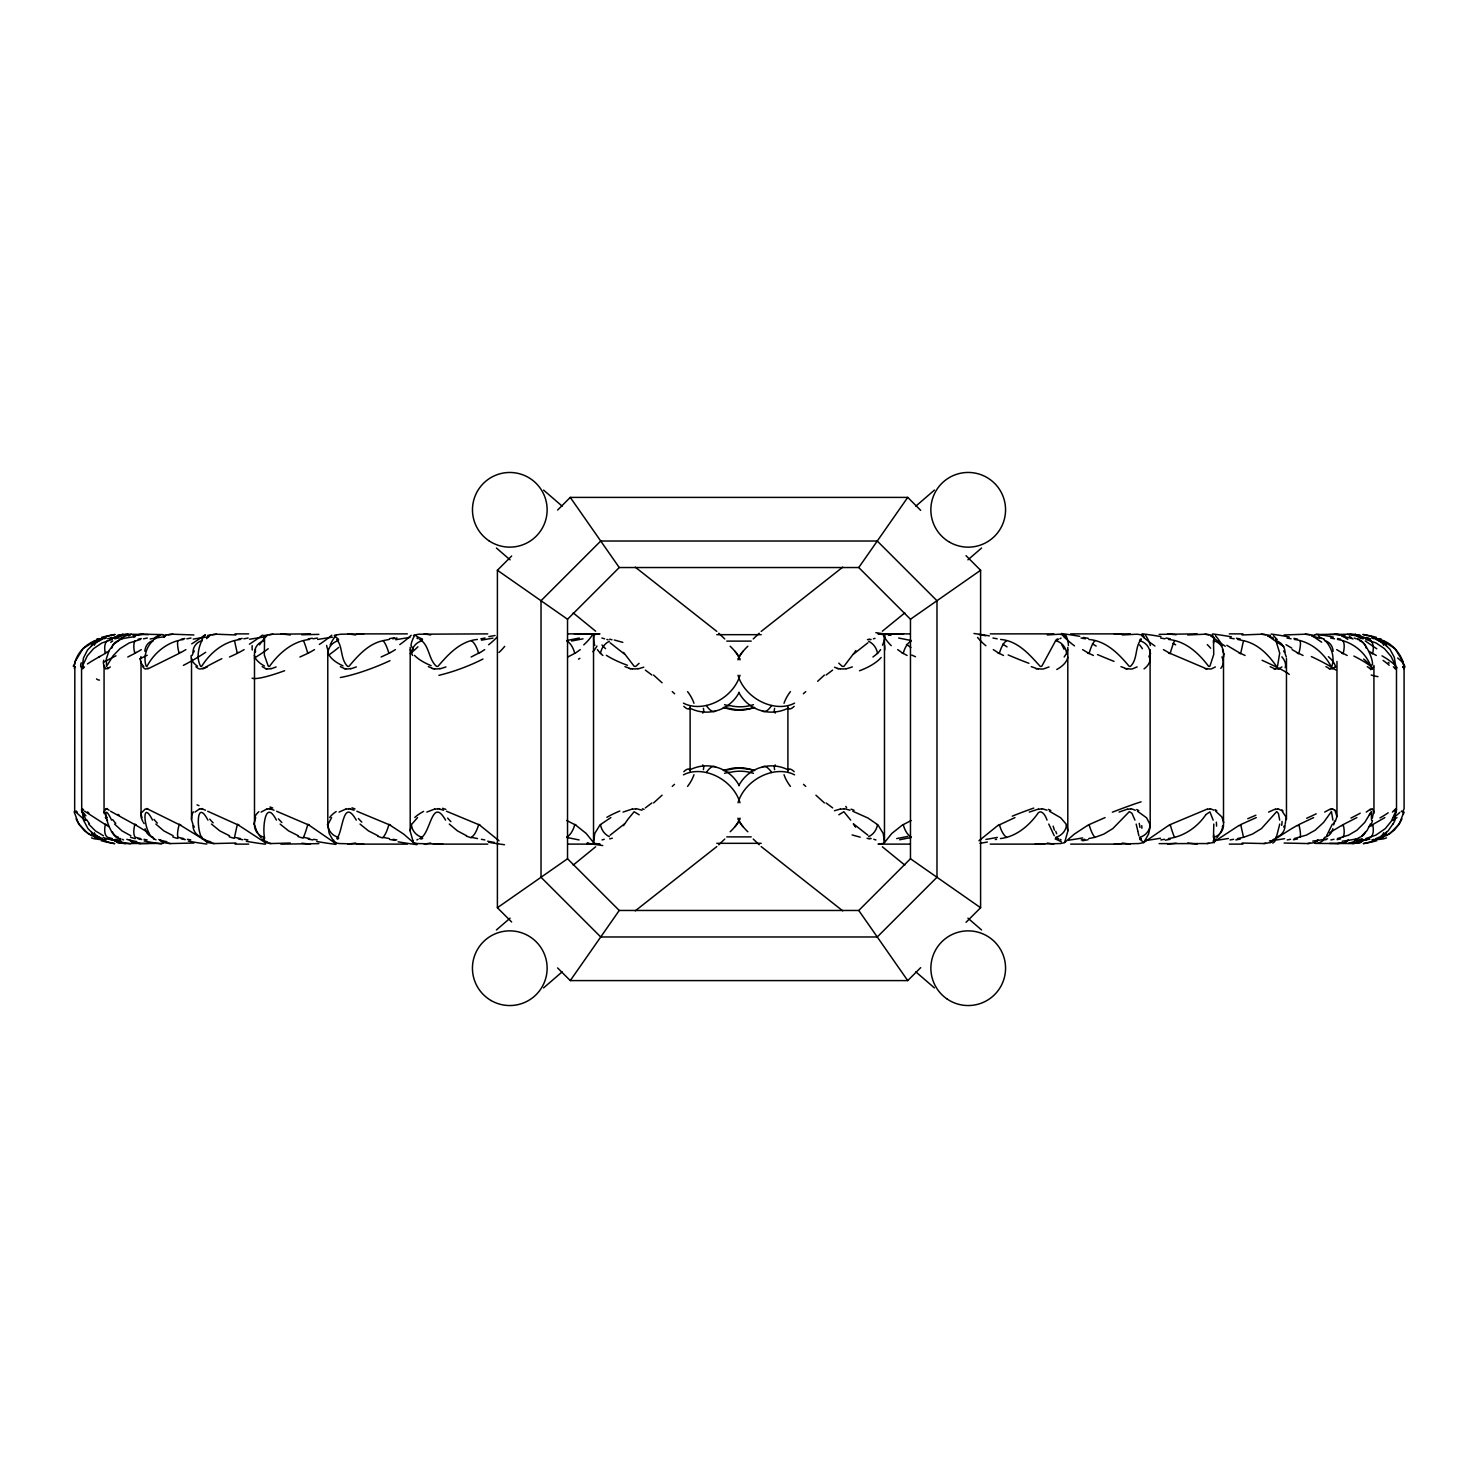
<?xml version="1.0" encoding="UTF-8"?>
<svg xmlns="http://www.w3.org/2000/svg" width="1478" height="1478" viewBox="0 0 1478 1478"><rect width="100%" height="100%" fill="white"/><g stroke="black" fill="none" stroke-linecap="round" stroke-linejoin="round"><path stroke-width="1.5" d="M104.051 813.399L104.07 665.359M141.038 816.595L141.038 661.368M192.99 824.595L191.53 819.588L191.53 658.486M327.913 649.618L327.839 652.685M442.864 844.123L417.424 843.55A136.05 71.092 90 0 1 413.397 842.552L410.2 831.283L410.2 647.327M1114.227 844.123L1138.707 843.55A136.05 88.366 90 0 0 1143.713 842.552L1148.572 834.072L1150.198 826.867L1150.087 649.618M1214.325 838.58L1213.475 837.324A13.616 13.062 17.5 0 0 1223.507 824.595L1223.507 653.405A13.598 13.062 -17.5 0 0 1213.475 640.676L1214.325 639.438M1335.391 821.251L1336.962 816.577L1336.962 661.387M1396.488 666.929L1396.507 810.221L1396.267 809.057M1150.217 826.608L1150.161 825.334M1372.36 818.055L1373.672 811.256M191.53 819.588L191.678 817.593A56.367 21.172 3.8 0 1 193.415 811.828M81.549 666.652L81.715 812.087M410.2 830.784L411.143 825.334M1285.139 824.336L1286.248 817.316L1282.165 811.256M263.731 838.488L264.47 837.435A13.616 13.062 -17.5 0 1 254.493 824.595L254.493 653.405A13.598 13.062 17.5 0 1 264.525 640.676L263.731 639.531M1237.548 639.438L1243.497 640.676L1240.707 653.405L1245.067 655.475M1223.71 655.475L1223.562 657.008M1336.962 816.577L1335.262 811.256M254.308 822.581L255.694 817.593M1279.745 824.077L1276.752 835.735M1332.897 820.124L1331.438 811.533L1323.623 822.415L1315.198 830.193L1306.349 835.125L1294.248 838.562M81.493 810.221L81.733 809.057A13.394 2.125 70.6 0 1 82.528 809.833M1396.507 667.723L1396.359 668.74A13.912 2.254 69.3 0 1 1394.918 667.151M327.839 825.334L329.188 833.444L334.287 842.552A136.05 88.366 90 0 0 339.293 843.55L363.773 844.123M1150.161 652.685L1150.217 651.428M264.525 640.676L264.34 655.087L268.312 666.301A2.254 1.57 -77 0 0 269.661 666.153C279.213 652.888 292.644 641.249 309.512 639.438M1213.475 837.324L1213.807 824.077M1213.586 836.345L1213.771 834.811M1285.029 825.611A13.616 12.729 41.2 0 1 1275.791 837.324L1275.662 838.488A59.711 10.882 3.2 0 1 1275.625 839.319M240.452 639.438C224.009 641.434 210.356 652.445 201.784 666.153A2.254 1.312 -78.6 0 1 200.638 666.338C196.057 658.006 198.422 647.456 202.357 639.438M1067.615 649.618L1066.857 652.685M74.399 664.786L74.14 666.153M1403.841 811.865L1399.555 823.542L1390.133 833.463M202.209 640.676L202.227 640.565A13.598 12.729 41.2 0 0 192.971 652.389M1396.451 811.256L1394.585 815.523M74.196 665.894L74.491 664.269M1403.749 812.494L1403.324 814.489M104.144 812.087L105.677 809.057M1371.492 820.124L1371.362 811.533L1364.767 822.415L1356.952 830.193L1348.62 835.125L1337.387 838.562M1332.38 824.077L1326.616 835.735M74.454 664.49C76.874 652.168 87.147 642.357 99.211 639.438M254.641 652.685L255.546 649.618M1223.359 825.334L1221.512 830.525M74.584 663.918L75.267 661.387M74.842 666.929L74.657 810.738M1394.493 820.124L1395.749 811.551L1391.241 821.288L1385.348 828.567L1375.87 835.125L1365.764 838.562M75.378 661.091L83.027 648.602L95.442 640.676A13.598 8.425 70.2 0 0 91.377 646.237M1373.616 666.929L1372.563 668.74M192.122 655.475L192.99 653.405M1370.383 824.077L1367.058 830.525L1362.014 835.735M1402.53 812.087L1404.1 808.799L1404.082 669.183M74.214 668.241L74.694 667.188M1401.901 818.867L1401.366 820.124A46.779 38.465 16.3 0 1 1398.853 823.874M336.818 838.488C343.044 832.52 342.656 796.365 356.29 820.124M1141.275 639.438C1134.771 646.219 1137.912 659.096 1130.688 666.153A2.254 1.811 74.4 0 1 1129.174 666.319C1118.717 653.775 1106.209 640.935 1088.843 639.438M1370.198 813.269L1369.459 814.803M738.298 658.708L739 657.341A37.098 37.079 -58.6 0 1 743.286 651.077A53.116 53.042 -54.7 0 1 747.85 646.237M739.702 819.292L739 820.659A37.098 37.079 -58.6 0 1 734.714 826.923A53.116 53.042 -54.7 0 1 730.15 831.763M1148.905 657.008L1150.087 653.405A13.598 13.08 14.1 0 0 1139.483 640.676M1035.136 844.123L1060.576 843.55A136.05 71.092 90 0 0 1064.603 842.552L1067.8 831.301L1067.8 647.327M1392.849 824.077L1388.101 830.876L1382.059 835.735M739.203 692.388L739 692.757A37.079 37.079 0 0 1 733.31 700.609L732.848 701.089A36.932 36.895 -55.3 0 1 719.065 709.957L715.666 710.992A36.784 36.691 -43 0 1 690.115 708.258A22.041 5.469 62.5 0 1 689.376 708.221M738.797 785.612L739 785.243A37.079 37.079 0 0 1 744.69 777.391L745.263 776.8A36.932 36.895 -55.3 0 1 758.935 768.043L762.334 767.008A36.784 36.691 -43 0 1 787.885 769.742A22.041 5.469 62.5 0 1 788.624 769.779M1221.124 831.301L1220.274 832.835M193.507 652.426L194.339 650.911M1284.493 825.574L1283.643 827.126M264.47 837.435C262.604 828.53 264.987 798.028 276.423 820.124M142.202 812.087L145.213 809.057A13.394 5.875 68.7 0 1 146.895 809.131M1219.498 834.072L1218.685 835.292M1399.223 824.077L1394.197 830.193L1386.272 835.735M880.629 649.618L878.246 652.685A41.181 25.902 48.8 0 1 877.526 653.424L872.925 657.008M627.3 820.124L623.476 825.666M627.725 819.496L634.136 811.736L639.18 814.803M1334.579 822.525L1333.858 823.56M557.594 967.924L570.268 980.598L619.245 910.466L858.755 910.466L910.466 858.755L910.466 619.245L858.755 567.534L619.245 567.534L567.534 619.245L567.534 858.755L619.245 910.466M858.755 567.534L907.751 497.365L920.683 510.353M854.007 653.073L844.104 666.153A2.254 2.199 43.2 0 1 842.22 666.319L838.783 663.16M1218.26 835.901L1216.911 837.749M854.931 651.78L855.836 650.56M1205.771 814.803C1197.18 827.384 1183.638 836.622 1168.377 838.562M1206.011 814.489L1209.928 811.884L1213.161 820.124M1335.114 666.929L1333.064 668.813A13.912 6.115 67.2 0 1 1330.126 668.296M1215.951 838.968L1212.865 842.552A136.05 103.46 90 0 1 1207.009 843.55L1159.121 843.624M838.82 814.803L843.864 811.736L850.7 820.124M1064.16 657.008L1066.543 653.405A13.598 12.785 39.1 0 0 1055.643 640.676L1041.842 666.153A2.254 1.995 70 0 1 1040.142 666.319C1029.427 654.458 1017.843 640.861 1000.588 639.438M153.453 640.288L153.213 640.565A13.598 12.064 54.7 0 0 144.881 651.336M639.069 663.326L636.094 666.153A2.254 2.199 -44.1 0 1 634.21 666.319L623.531 652.389M153.121 640.676C146.377 646.292 142.978 657.636 146.23 666.301A2.254 0.998 -79.6 0 0 147.116 666.135C154.451 652.241 167.882 641.618 183.66 639.438M978.972 840.76L998.038 825.334M331.608 817.593L327.913 824.595A13.616 13.08 14.1 0 0 338.517 837.324M82.75 668.813L84.505 666.929M1323.845 838.488L1324.879 837.324A13.616 12.064 54.7 0 0 1332.86 828.752M511.647 921.995L497.402 907.732L497.402 570.268L511.647 556.005M557.594 510.076L570.268 497.402L907.732 497.402M570.268 980.598L907.732 980.598L920.683 967.647M966.039 922.309L980.598 907.732L980.598 570.268L966.039 555.691M1064.603 842.552L1074.358 834.072L1087.679 825.334M1274.073 838.968L1270.341 842.552A136.05 116.005 90 0 1 1263.764 843.55L1242.093 843.033M194.967 812.087L199.364 809.057M419.623 838.562C430.948 835.088 431.41 795.515 445.58 820.124M653.59 802.942L662.07 795.201M824.41 675.058L817.648 681.303M753.244 638.939L759.249 633.231M718.751 844.769L724.756 839.061M1395.398 809.057L1392.442 812.087M674.485 784.356L672.25 786.388M803.367 693.773L805.75 691.612M599.551 843.92L595.32 843.55A136.05 31.759 90 0 1 593.528 842.552L594.784 833.444L599.735 825.334A41.717 26.271 48.1 0 1 600.474 824.576L610.857 817.593M934.429 490.086L915.843 506.141M496.423 929.976L510.076 918.152M981.577 548.024L967.924 559.848M543.571 987.914L562.157 971.859M1143.713 842.552L1168.747 825.334M761.207 631.402L842.737 567.146M716.793 846.598L635.263 910.854M1317.6 840.169L1314.736 842.552A136.05 125.704 90 0 1 1307.605 843.55L1284.123 843.033M1281.943 666.929L1279.006 668.813M573.187 865.11L595.634 846.802M904.813 612.89L882.366 631.198M417.535 817.593L411.457 824.595A13.616 12.785 39.1 0 0 422.375 837.324M610.118 835.199L624.492 823.874M853.508 654.126L867.882 642.801M580.281 649.618L575.977 652.685A41.181 34.031 24.7 0 1 574.628 653.258M1212.865 842.552L1239.211 825.334M1348.102 840.169L1344.943 842.552A136.05 132.299 90 0 1 1337.461 843.55L1315.069 843.402M645.35 807.893L651.872 802.979M826.128 675.021L832.65 670.107M1396.969 817.593L1392.738 820.586M110.296 666.929L107.635 668.813M1270.341 842.552L1275.403 838.968M155.005 638.81L156.225 638.034M261.107 812.087L266.797 809.057M484.71 649.618L479.944 652.685M497.365 907.751L567.534 858.755M910.466 619.245L980.635 570.249M1314.736 842.552L1318.191 840.169M114.231 637.868L117.76 635.448A133.777 133.371 90 0 1 128.032 634.21L148.391 634.598M1366.263 812.087L1370.623 809.057M1276.29 838.359L1290.682 829.232M1344.943 842.552L1348.472 840.169M1389.726 833.74L1378.734 838.562M395.383 649.618L390.303 652.685M108.67 651.428L106.619 652.685M1369.293 826.608L1371.362 825.334M140.539 639.438L129.214 642.948L120.051 648.602L113.067 655.789L106.527 666.43L106.361 658.689L109.076 650.542L113.935 644.002L120.512 639.438M1215.396 666.929L1211.424 668.887A13.912 9.385 61.9 0 1 1207.175 668.518M141.315 649.618L136.179 652.685M1329.443 832.835L1341.802 825.334M314.537 649.618L309.235 652.685M1384.868 817.593L1372.656 824.595A13.616 6.762 72.1 0 1 1370.328 837.324M185.914 649.618L180.593 652.685M1291.55 828.696L1297.388 825.334M244.129 649.618L238.752 652.685M102.019 639.438L94.093 643.466L87.553 649.951L83.47 657.95L82.269 666.449L87.35 655.789L93.594 648.602L101.982 642.948L112.162 639.438M339.035 812.087L345.87 809.057M98.934 657.008L105.344 653.405A13.598 6.743 72.1 0 1 107.672 640.676M1061.056 638.108L1059.874 638.736M416.888 839.929L418.071 839.301M1324.639 812.087L1330.292 809.057M1357.451 838.58L1359.538 837.324A13.616 11.122 62.4 0 0 1365.654 831.763M479.814 652.5A41.181 35.121 11.4 0 1 478.466 653.221L471.131 657.008M1356.859 817.593L1343.188 824.595A13.616 4.914 73.4 0 1 1342.578 837.324M998.186 825.518A41.717 35.435 10.7 0 1 999.553 824.779L1014.961 817.593M1137.118 666.929L1132.388 668.887A13.912 10.679 57.1 0 1 1127.566 668.573M1055.643 640.676L1058.34 639.438M127.773 657.008L134.812 653.405A13.598 4.914 73.4 0 1 135.422 640.676M207.308 666.929L202.837 668.887M426.809 812.087L434.624 809.057M567.755 657.008L574.739 653.405A13.598 6.947 71.9 0 0 566.85 640.953M1268.586 812.087L1275.385 809.057M911.113 820.586L903.261 824.595A13.616 6.947 71.9 0 0 911.15 837.047M1313.646 817.593L1298.848 824.595A13.616 2.956 74.2 0 1 1299.938 837.324M121.806 638.81L123.672 638.034M229.496 657.008L237.293 653.405L234.503 640.676M1049.047 666.929L1043.671 668.887A13.912 11.713 49.8 0 1 1038.369 668.61M1375.944 838.58L1378.919 837.324A13.616 9.903 67.1 0 0 1383.722 832.687M147.892 668.887L179.152 653.405A13.598 2.956 74.2 0 1 178.062 640.676M1355.954 839.301L1354.421 839.929M299.905 657.008L307.775 653.405A13.598 1.145 74.5 0 0 303.359 640.676M381.102 657.008L388.88 653.405A13.598 3.178 74.1 0 0 382.95 640.676C368.41 643.872 358.267 655.327 349.122 666.153A2.254 1.792 -74.5 0 1 347.552 666.319C340.254 659.243 342.933 646.514 336.725 639.438M1256.3 817.593L1240.707 824.595L1243.515 837.324L1237.455 838.562M276.127 666.929L270.973 668.887M1105.082 817.593L1089.12 824.595A13.616 3.178 74.1 0 0 1095.05 837.324L1103.826 834.109L1112.823 828.567L1129.34 811.625L1131.926 813.269L1134.956 820.124M623.051 812.087L632.233 809.057M1119.068 812.087L1127.659 809.057M356.346 666.929L350.637 668.887M852.344 666.929L846.1 668.887M1029.279 812.087L1038.461 809.057M445.986 666.929L439.871 668.887M643.78 667.188L638.053 668.887M834.442 810.738L840.298 809.057M103.811 638.81L106.268 638.034M1373.875 839.301L1371.861 839.929M724.571 773.308L728.783 772.126M723.573 770.611L735.859 768.375A58.917 58.621 0 0 1 742.159 768.375L749.919 769.391A39.185 39.112 -4.2 0 1 754.408 770.629M1047.292 634.967L1059.227 634.21A133.777 69.891 -90 0 1 1064.603 635.448M430.708 843.033L424.204 844.141M754.667 707.685L745.208 709.828A51.25 51.25 0 0 1 732.792 709.828L723.333 707.685M723.333 770.315L732.792 768.172A51.25 51.25 0 0 1 745.208 768.172L754.667 770.315M1000.477 838.562C1015.589 836.788 1027.986 826.627 1036.872 814.803C1040.734 807.468 1045.722 815.69 1047.015 820.124M598.959 633.933L595.93 634.21A133.777 31.223 -90 0 0 593.528 635.448L593.528 842.552L586.175 833.444L575.995 825.334M602.063 839.929L604.225 839.301M477.412 639.438C460.545 641.064 448.481 654.033 438.153 666.153A2.254 1.977 -70.2 0 1 436.435 666.319C428.25 659.225 429.507 644.648 419.66 639.438M875.031 638.348L873.406 638.81M1243.515 837.324L1252.402 834.109L1261.473 828.567L1276.752 811.551L1278.433 813.565L1279.689 820.124M1207.286 809.057L1170.225 824.595A13.616 1.145 74.5 0 0 1174.64 837.324M101.446 638.81L104.439 638.034M869.895 639.771L871.096 639.438M1376.147 839.301L1373.709 839.929M878.449 634.08L882.68 634.45A136.05 31.759 90 0 1 884.472 635.466L884.472 842.552A136.05 31.759 -90 0 1 882.68 843.55L879.04 844.067M1122.19 634.967L1137.025 634.21A133.777 86.888 -90 0 1 1143.713 635.448M355.81 843.033L347.736 844.141M114.785 638.81L118.24 638.034M1362.753 839.301L1359.926 839.929M566.684 640.565L579.321 638.034M911.316 837.435L906.624 838.414M382.95 640.676L389.157 639.438M1095.05 837.324L1088.732 838.562M143.495 638.81L147.338 638.034M1187.665 634.967L1205.013 634.21A133.777 101.723 90 0 1 1208.967 634.746M290.335 843.033L270.991 843.55A136.05 103.46 -90 0 1 269.033 843.254M1333.987 839.301L1330.865 839.929M899.677 839.763L905.792 838.562M186.875 638.81L190.976 638.034M1290.571 839.301L1287.227 839.929M480.83 638.81L485.024 638.034M1242.093 634.967L1261.547 634.21A133.777 114.065 90 0 1 1265.981 634.746M235.907 843.033L214.236 843.55A136.05 116.005 -90 0 1 212.019 843.254M995.304 839.541L996.597 839.301M243.833 638.81L248.138 638.034M1233.576 839.301L1230.084 839.929M313.003 638.81L317.364 638.034M392.649 638.81L396.991 638.034M1084.76 839.301L1083.429 839.541M1164.405 839.301L1160.858 839.929M1082.543 839.689L1081.231 839.929M1284.123 634.967L1305.203 634.21A133.777 123.598 90 0 1 1310.007 634.746M193.877 843.033L170.395 843.55A136.05 125.704 -90 0 1 167.993 843.254M301.789 634.764L318.878 634.376M1176.211 843.236L1167.565 844.123M1315.069 634.598L1334.93 634.21A133.777 130.082 90 0 1 1339.973 634.746M162.931 843.402L140.539 843.55A136.05 132.299 -90 0 1 138.027 843.254M1329.609 634.598L1349.968 634.21A133.777 133.371 -90 0 1 1360.24 635.448L1361.127 636.057M148.391 843.402L125.445 843.55A136.05 135.643 -90 0 1 117.76 842.552L114.268 840.169L117.76 842.552A136.05 135.643 90 0 0 125.445 843.55M1159.121 634.376L1197.125 633.859M318.878 843.624L280.875 844.141M269.033 634.746A133.777 101.723 90 0 1 272.987 634.21L310.435 633.877M1352.555 843.55A136.05 135.643 -90 0 0 1360.24 842.552L1363.603 840.169L1360.24 842.552A136.05 135.643 90 0 1 1352.555 843.55L1329.609 843.402M212.019 634.746A133.777 114.065 90 0 1 216.453 634.21L235.907 634.967M167.993 634.746A133.777 123.598 90 0 1 172.797 634.21L193.877 634.967M138.027 634.746A133.777 130.082 90 0 1 143.07 634.21L162.931 634.598M574.48 633.877L598.35 633.859M879.65 633.859L903.52 633.877M235.057 633.877L248.673 633.877M356.863 633.877L407.337 633.877M413.397 635.448A133.777 69.891 -90 0 1 418.791 634.21L487.74 633.877M567.644 633.877L599.957 633.877M878.043 633.877L910.356 633.877M990.26 633.877L1053.796 633.859M1070.663 633.877L1121.137 633.877M1229.326 633.877L1242.943 633.877M1114.227 633.877L1130.264 633.859M716.775 634.672L761.225 634.672M726.77 641.119L751.23 641.119M726.77 836.881L751.23 836.881M716.775 843.328L761.225 843.328M235.057 844.123L248.673 844.123M356.863 844.123L407.337 844.123M433.387 844.123L487.74 844.123M567.644 844.123L599.957 844.123M878.043 844.123L910.356 844.123M990.26 844.123L1044.613 844.123M1070.663 844.123L1121.137 844.123M1229.326 844.123L1242.943 844.123M334.287 635.448A133.777 86.888 -90 0 1 340.975 634.21L363.773 633.877M280.875 633.859L290.335 634.967M1197.125 844.141L1187.665 843.033M347.736 633.859L355.81 634.967M1130.264 844.141L1122.19 843.033M424.204 633.859L430.708 634.967M1053.796 844.141L1047.292 843.033M1167.565 633.877L1176.211 634.764M310.435 844.123L301.789 843.236M1160.636 638.034L1164.997 638.81M317.142 839.929L313.595 839.301M1229.862 638.034L1234.167 638.81M1081.009 638.034L1085.351 638.81M396.769 839.929L395.457 839.689M247.916 839.929L244.424 839.301M394.571 839.541L393.24 839.301M1287.024 638.034L1291.125 638.81M992.976 638.034L997.17 638.81M484.821 839.929L481.403 839.301M389.268 838.58L382.95 837.324A13.616 3.178 -74.1 0 0 388.88 824.595L356.845 811.256M190.773 839.929L187.429 839.301M1168.488 639.438C1185.67 641.064 1198.732 653.221 1208.579 666.301A2.254 1.57 76.9 0 0 1209.909 666.153L1213.752 654.403L1213.475 640.676M309.623 838.58L303.359 837.324A13.616 1.145 -74.5 0 0 307.775 824.595L276.571 811.256M477.523 838.58L471.297 837.324A13.616 5.118 -73.3 0 0 478.595 824.595L446.504 811.256M240.544 838.58L234.503 837.324L237.293 824.595L207.696 811.256M1330.662 638.034L1334.505 638.81M898.679 638.034L911.316 640.565M579.117 839.929L566.684 837.435M147.135 839.929L144.013 839.301M183.752 838.58L178.062 837.324A13.616 2.956 -74.2 0 1 179.152 824.595L147.726 809.057M1294.34 639.438C1310.358 641.47 1323.531 652.482 1331.05 666.301A2.254 1.016 79.6 0 0 1331.9 666.153C1335.17 656.768 1330.976 645.313 1323.771 639.438M1359.76 638.034L1363.215 638.81M840.188 668.943L838.654 668.555M118.074 839.929L115.247 839.301M632.122 668.943L630.626 668.555M1337.461 639.438C1351.742 641.785 1364.563 651.392 1370.235 664.786C1377.311 669.368 1366.189 639.069 1357.488 639.438M140.613 838.58L135.422 837.324A13.616 4.914 -73.4 0 1 134.812 824.595L110.554 811.256M439.557 809.057L443.548 810.221M1038.35 668.943L1036.909 668.555M728.783 705.874L724.571 704.692M350.36 809.057L354.055 810.221M1373.561 638.034L1376.554 638.81M104.291 839.929L101.853 839.301M434.532 668.943L433.202 668.555M1365.838 639.438L1376.018 642.948L1384.406 648.583L1391.112 656.491L1395.786 666.393L1394.271 657.211L1390.022 649.396L1383.888 643.447L1375.981 639.438M112.236 838.58L107.672 837.324A13.616 6.762 -72.1 0 1 105.344 824.595L84.689 811.256M1127.566 668.943L1126.236 668.555M788.624 708.221A22.041 5.469 -62.5 0 1 787.885 708.258A36.784 36.691 43 0 1 762.334 710.992L758.935 709.939A36.932 36.895 55.3 0 1 745.245 701.219L744.838 700.757A37.079 37.079 0 0 1 739 692.776L738.797 692.388M689.376 769.779A22.041 5.469 -62.5 0 1 690.115 769.742A36.784 36.691 43 0 1 715.666 767.008L719.065 768.061A36.932 36.895 55.3 0 1 732.755 776.781L733.31 777.391A37.079 37.079 0 0 1 739 785.224L739.203 785.612M606.904 639.438L608.105 639.771M871.17 838.58L869.951 838.248M1243.497 640.676C1257.889 643.78 1268.438 654.68 1276.438 666.301A2.254 1.312 78.5 0 0 1277.546 666.153L1279.708 653.073L1275.736 640.196M270.714 809.057L274.04 810.221M345.778 668.943L344.596 668.555M1207.212 668.943L1206.03 668.555M604.594 638.81L601.934 638.034M873.775 839.301L875.937 839.929M1371.732 638.034L1374.189 638.81M837.49 668.241L834.516 667.28M106.139 839.929L104.125 839.301M1378.789 639.438C1391.555 641.304 1402.733 655.733 1403.804 665.894M99.266 838.562L88.274 833.74M629.499 668.241L624.935 666.652M723.573 707.389L735.859 709.625A58.917 58.621 0 0 0 742.159 709.625L749.919 708.609A39.185 39.112 4.2 0 0 754.408 707.371M1035.838 668.241L1031.256 666.652M266.724 668.943L265.726 668.555M641.988 810.221L637.702 809.057A15.076 14.374 30.6 0 0 635.873 808.632M202.615 809.057L205.479 810.221M1275.311 668.943L1274.313 668.555M849.924 810.221L845.767 809.057A15.076 14.392 -30.2 0 0 843.975 808.632M1125.238 668.241L1120.952 666.652M432.241 668.241L428.361 666.652M298.279 835.735L288.579 830.876L280.118 824.077M1205.143 668.241L1170.225 653.405A13.598 1.145 -74.5 0 1 1174.64 640.676M852.843 811.256L868.011 818.055L877.507 824.595A41.606 26.142 -50.5 0 1 878.228 825.371L883.216 833.444L884.472 842.552L891.825 833.444L902.005 825.334A41.717 34.364 23.9 0 1 903.391 824.742M229.441 835.735L219.797 830.876L211.483 824.077M102.056 838.562L93.52 834.109L87.923 828.567L83.507 820.124L82.288 811.533L86.057 820.124M1354.328 638.034L1356.194 638.81M377.962 835.735L368.447 830.876L360.041 824.077M123.579 839.929L122.046 839.301M173.166 835.735L163.818 830.876L155.855 824.077M1046.997 810.221L1043.376 809.057A15.076 12.988 -59.5 0 0 1041.805 808.669M466.512 835.735L457.441 830.876L449.294 824.077M130.821 835.735L121.99 830.876L114.563 824.077M1058.377 838.58L1055.625 837.324A13.616 12.785 -39.1 0 0 1066.543 824.595L1060.724 817.814L1049.454 811.256M1273.556 668.241L1270.138 666.652M99.303 837.435L99.081 837.324A13.616 9.903 -67.1 0 1 94.278 832.687M1135.326 810.221L1132.13 809.057A15.076 11.787 -65.5 0 0 1130.707 808.669M103.442 835.735L95.349 830.876L88.662 824.077M566.665 820.493L574.739 824.595A13.616 6.947 -71.9 0 1 566.85 837.047M1093.424 655.475L1089.12 653.405A13.598 3.178 -74.1 0 1 1095.05 640.676M1303.079 655.475L1298.848 653.405A13.598 2.956 -74.2 0 0 1299.938 640.676M1003.507 655.475L999.405 653.405A13.598 5.118 -73.3 0 1 1006.703 640.676M418.126 638.736L416.944 638.108M1059.929 839.301L1061.112 839.929M1347.179 655.475L1343.188 653.405A13.598 4.914 -73.4 0 0 1342.578 640.676M1332.805 809.057L1334.357 810.221M91.728 835.735L84.56 830.876L78.777 824.077M907.086 655.475L903.261 653.405A13.598 6.947 -71.9 0 1 911.15 640.953M1239.248 652.685L1226.814 645.295M238.789 825.334L265.135 842.552A136.05 103.46 90 0 0 271.01 843.55M1168.765 652.685L1163.463 649.618M309.272 825.334L334.287 842.552M340.365 666.652L343.746 668.241A35.398 24.147 -30.8 0 0 344.429 668.777M1297.407 652.685L1292.086 649.618M1137.487 811.256L1146.595 817.814L1150.087 824.595A13.616 13.08 -14.1 0 1 1139.483 837.324L1141.312 838.58M180.63 825.334L201.729 838.359M1328.796 668.241L1325.951 666.652M1213.918 810.221L1211.203 809.057A15.076 10.309 -69.3 0 0 1209.983 808.688M1087.697 652.685L1082.617 649.618M120.549 838.562C108.467 840.225 99.525 794.628 111.571 820.124M390.321 825.334L403.642 834.072L413.397 842.552M1341.821 652.685L1336.685 649.618M136.216 825.334L148.557 832.835M107.377 809.057L109.113 810.221M1376.314 655.475L1372.656 653.405A13.598 6.762 -72.1 0 0 1370.328 640.676M1321.775 638.034L1322.995 638.81M156.021 839.855L155.153 839.301M998.056 652.685L993.29 649.618M479.962 825.334L499.028 840.76M1371.381 652.685L1369.33 651.428M106.638 825.334L108.725 826.608M902.023 652.685L897.719 649.618M262.179 666.652L264.987 668.241A35.398 21.782 -37.1 0 0 265.56 668.74M1215.692 811.256L1221.807 816.835L1223.71 822.525M85.114 820.493L74.953 811.256M129.528 840.169L133.057 842.552A136.05 132.299 90 0 0 140.539 843.55M159.809 840.169L163.264 842.552A136.05 125.704 90 0 0 170.395 843.55M1280.798 810.221L1278.636 809.057A15.076 8.572 -71.7 0 0 1277.639 808.725M202.597 838.968L207.659 842.552A136.05 116.005 90 0 0 214.236 843.55M87.867 833.463L78.445 823.542L74.122 811.736M497.365 570.249L567.534 619.245M910.466 858.755L980.635 907.751M1367.316 666.652L1369.533 668.241M133.057 842.552L129.898 840.169M826.128 802.979L832.65 807.893M645.35 670.107L651.872 675.021M602.913 655.475L600.493 653.405A41.181 25.865 -51 0 1 599.791 652.648L597.371 649.618M853.508 823.874L867.882 835.199M610.118 642.801L624.492 654.126M1372.323 809.057L1373.247 810.221A51.859 17.995 -22.5 0 1 1373.413 811.367M635.263 567.146L716.793 631.402M882.366 846.802L904.813 865.11M595.634 631.198L573.187 612.89M842.737 910.854L761.207 846.598M163.264 842.552L160.4 840.169M195.89 666.781L197.904 668.241A35.398 18.863 -42 0 0 198.366 668.684M154.248 838.562C144.253 835.901 140.428 796.18 152.548 820.124M562.157 506.141L543.571 490.086M915.843 971.859L934.429 987.914M967.924 918.152L981.577 929.976M510.076 559.848L496.423 548.024M815.93 795.201L824.41 802.942M662.07 682.799L653.59 675.058M805.75 786.388L803.515 784.356M672.25 691.612L674.633 693.773M207.659 842.552L203.927 838.968M82.602 809.057L83.692 810.221M718.751 633.231L724.756 638.939M753.244 839.061L759.249 844.769M1395.38 668.943L1393.348 666.781M265.135 842.552L262.049 838.968M1324.787 640.565L1324.879 640.676A13.598 12.064 -54.7 0 1 1333.119 651.336M106.712 819.588L107.543 820.586M207.936 820.124C195.964 797.326 196.482 831.634 202.357 838.562M142.775 666.781L144.142 668.241A35.398 15.501 -45.6 0 0 144.511 668.61L145.158 668.943A13.912 5.727 -67.5 0 0 148.022 668.074M261.089 837.749L259.74 835.901M855.596 827.144L854.875 826.165M143.458 822.581L144.16 823.579M854.506 825.666L853.397 824.077M1054.239 835.735L1048.77 824.077M570.249 497.365L619.245 567.534M858.755 910.466L907.751 980.635M259.315 835.292L258.502 834.072M412.639 655.475L411.457 653.405A13.598 12.785 -39.1 0 1 422.375 640.676M105.03 668.241L104.347 666.781M105.344 817.593L105.973 818.59M257.745 832.835L256.876 831.283M1403.01 666.652L1403.934 668.666M1283.661 650.911L1284.493 652.426M194.357 827.126L193.507 825.574M142.812 821.583L141.149 817.593M1403.306 667.188L1403.86 668.444M739.702 658.708L739 657.341A37.098 37.079 58.6 0 0 734.714 651.077A53.116 53.042 54.7 0 0 730.15 646.237M738.298 819.292L739 820.659A37.098 37.079 58.6 0 0 743.286 826.923A53.116 53.042 54.7 0 0 747.85 831.763M256.488 830.525L254.641 825.334M1285.01 653.405L1286.285 657.008M76.099 818.867L76.634 820.124A46.779 38.465 -16.3 0 0 79.147 823.874M1222.454 649.618L1223.359 652.685M411.143 652.685L410.385 649.618M1066.857 825.334L1067.8 830.784M1402.622 661.091L1394.973 648.602L1382.558 640.676A13.598 8.425 -70.2 0 1 1386.623 646.237M328.412 655.475L327.913 653.405A13.598 13.08 -14.1 0 1 338.517 640.676M1402.751 661.46L1403.749 665.488M1138.873 835.735L1137.857 831.246M1136.176 824.077L1137.783 830.876M1275.773 640.565L1275.791 640.676A13.598 12.729 -41.2 0 1 1285.029 652.389M1213.734 642.948L1213.586 641.674M1275.717 640.029L1275.662 639.531A59.194 10.826 -3 0 0 1275.643 638.792M1373.93 665.34L1373.949 813.399M1286.47 658.486L1286.47 819.514M787.903 706.65L787.903 771.35M690.115 706.65L690.115 771.35M327.783 651.428L327.802 826.608M743.286 826.941A37.356 28.359 -33.8 0 1 737.965 818.128M738.021 802.757A37.356 28.359 -33.8 0 1 794.554 774.86M762.334 767.008A37.356 11.011 77.3 0 1 771.682 772.532M790.416 786.37A73.235 42.474 12.1 0 1 784.024 774.712M788.421 769.225A24.073 7.796 70.4 0 1 794.166 771.682M774.638 769.687A73.327 15.371 34.7 0 1 775.248 764.939M740.035 818.128A37.356 28.359 33.8 0 1 734.714 826.941M683.446 774.86A37.356 28.359 33.8 0 1 739.979 802.757M706.318 772.532A37.356 11.011 -77.3 0 1 715.666 767.008M693.976 774.712A73.235 42.474 -12.1 0 1 687.584 786.37M683.834 771.682A24.073 7.796 -70.4 0 1 689.579 769.225M702.752 764.939A73.327 15.371 -34.7 0 1 703.362 769.687M728.931 772.661A43.342 43.342 0 0 1 753.429 773.308M753.429 704.692A43.342 43.342 0 0 1 728.931 705.339M602.784 845.564A74.731 6.836 13.6 0 1 587.283 843.125M587.265 843.938A74.731 3.621 -12.3 0 1 587.819 842.903M592.142 635.355A69.577 37.116 -12.5 0 1 583.736 644.888M571.598 641.027A74.159 4.046 -12.3 0 1 583.034 638.829M622.811 642.357A74.159 2.014 14.3 0 1 614.312 640.011M594.766 645.369A69.577 38.853 -9.2 0 1 593.897 635.429M596.964 646.034A67.378 36.691 -10.7 0 1 592.955 651.706M574.868 824.428A41.606 34.641 -26.8 0 1 576.124 825.186M579.893 658.32A56.367 17.57 -17.8 0 1 578.452 659.151M413.175 842.589A74.731 8.332 -10.8 0 1 413.212 840.557M416.981 844.64A74.731 11.916 11.4 0 1 398.118 841.813M410.921 825.075A41.717 17.533 55.2 0 1 411.272 824.354M471.168 837.767A50.954 48.072 -66.1 0 1 466.401 836.012M494.336 842.423A59.711 1.533 10.9 0 1 487.685 841.222M504.515 844.732A74.731 9.496 12.6 0 1 488.719 842.294M420.861 839.116A59.804 8.147 -7.9 0 1 422.69 838.414M450.919 821.639A46.779 24.11 50.4 0 1 447.631 818.073M497.125 637.055A69.577 34.659 -17.8 0 1 488.645 644.759M504.682 646.348A67.378 34.604 -16.1 0 1 499.01 652.463M471.297 640.676A13.598 5.118 73.3 0 1 478.595 653.405M422.542 639.586A59.212 8.111 7.7 0 1 420.934 638.976M422.098 638.958A74.159 7.575 13.2 0 1 416.131 636.002M414.708 635.355A69.577 34.105 -20.1 0 0 410.958 645.165A67.378 34.474 4.7 0 0 413.267 649.285M411.18 635.263A69.577 31.352 -22.3 0 1 399.781 644.611M395.734 639.734A74.159 8.702 -10.7 0 1 409.942 637.424M481.44 640.159A74.159 6.448 -11.6 0 1 492.95 638.145M488.867 636.612A59.194 1.33 -10.9 0 1 495.075 635.485M414.801 817.445A56.367 20.452 -7.1 0 1 423.595 811.404M434.68 809.205A13.394 11.344 52 0 1 437.894 809.002M437.876 808.614A15.076 12.969 59.6 0 1 439.576 808.854M442.587 808.3A51.859 15.556 24.7 0 1 445.839 809.408M478.743 824.391A41.606 35.823 -13.2 0 1 480.11 825.149M482.955 659.022A56.367 14.78 -20.4 0 1 438.911 675.335M439.834 668.481A13.912 11.528 -51.6 0 1 434.569 668.777M433.036 668.813A35.398 25.92 -22.7 0 1 432.056 668.462M431.114 665.673A56.256 20.803 7.4 0 1 414.505 655.401M411.678 653.147A41.181 16.905 -57.5 0 1 411.401 652.389M335.691 842.257A74.731 10.42 -9.7 0 1 333.751 840.151M336.06 844.4A74.731 14.041 9.8 0 1 316.772 841.499M327.432 824.835A41.717 12.452 57.1 0 1 327.562 824.133M382.765 837.952A50.954 49.901 -48.5 0 1 377.74 836.252M394.959 840.372A59.711 3.289 10.5 0 1 389.786 839.449M337.409 839.19A59.804 9.33 -6.6 0 1 338.702 838.469M361.814 822.137A46.779 28.655 46.3 0 1 358.397 818.498M417.923 646.791A67.378 31.666 -21 0 1 410.311 653.516M390.155 652.463A41.181 35.361 -3.5 0 1 388.732 653.184M338.61 639.531A59.212 9.237 6.4 0 1 337.464 638.902M337.723 638.478A74.159 10.106 12.1 0 1 334.582 635.522M330.167 645.018A69.577 30.428 -24.4 0 1 336.042 635.318M331.756 635.207A69.577 27.269 -26.2 0 1 319.359 644.445M317.678 639.457A74.159 10.734 -9.5 0 1 332.605 637.147M389.656 638.625A59.194 3.067 -10.6 0 1 394.183 637.812M329.668 817.5A56.367 21.228 -3.5 0 1 336.19 811.551M345.926 809.168A13.394 10.328 59.1 0 1 348.845 809.02M348.808 808.595A15.076 11.769 65.6 0 1 350.36 808.817M351.949 807.838A51.859 12.12 27 0 1 354.997 808.928M389.028 824.354A41.606 36.137 2.3 0 1 390.488 825.094M389.989 660.684A56.367 11.639 -22.4 0 1 340.365 677.515M350.637 668.444A13.912 10.42 -58.3 0 1 345.834 668.813M342.97 665.857A56.256 21.597 3.7 0 1 329.372 655.438M328.319 652.87A41.181 11.75 -59.2 0 1 328.282 652.112M327.802 649.636A67.378 34.788 -0.7 0 1 326.638 645.424M267.647 842.035A74.731 12.23 -8.3 0 1 263.601 839.874M265.449 844.197A74.731 15.833 8 0 1 246.309 841.278M253.865 824.225A41.717 7.076 58.3 0 1 253.773 823.579M303.138 838.137A50.954 50.492 1.5 0 1 297.983 836.493M312.93 839.947A59.711 4.951 9.9 0 1 308.237 839.098M263.989 839.264A59.804 10.272 -5.1 0 1 264.691 838.525M281.892 822.507A46.779 32.479 40.6 0 1 278.418 818.849M338.647 647.456A67.378 27.953 -25.1 0 1 328.578 655.105M309.087 652.426A41.181 34.715 -17.9 0 1 307.627 653.128M264.654 639.494A59.212 10.143 4.9 0 1 264.008 638.847M264.1 638.182A74.159 12.397 10.8 0 1 263.952 635.207M259.537 644.851A69.577 26.013 -28 0 1 267.352 635.263M262.419 635.115A69.577 22.521 -29.2 0 1 249.394 644.205M249.579 639.253A74.159 12.508 -8.1 0 1 264.839 636.963M265.135 635.448A133.777 101.723 -90 0 1 272.987 634.21M308.181 638.976A59.194 4.73 -10 0 1 312.264 638.219M254.659 817.537A56.367 21.468 0.1 0 1 258.835 811.699M266.834 809.131A13.394 9.053 63.6 0 1 269.402 809.039M269.329 808.595A15.076 10.291 69.3 0 1 270.696 808.799M269.994 806.988A51.859 8.406 28.6 0 1 272.746 808.023M307.923 824.299A41.606 35.564 17.5 0 1 309.419 825.057M284.644 670.698A56.367 8.203 -23.9 0 1 252.073 678.162M270.991 668.37A13.912 9.071 -62.7 0 1 266.761 668.85M264.47 666.024A56.256 21.856 0 0 1 254.327 655.475M255.361 652.149A41.181 6.3 -60.3 0 1 255.565 651.355M252.295 650.006A67.378 34.253 -6.1 0 1 252.165 645.59M210.892 841.85A74.731 13.764 -6.8 0 1 204.721 839.652M206.772 844.049A74.731 17.219 6 0 1 188.316 841.093M234.281 838.303A50.954 49.846 49.8 0 1 229.108 836.733M242.762 839.763A59.711 6.485 9 0 1 238.42 838.931M202.357 839.319A59.804 10.974 -3.5 0 1 202.449 838.562M202.209 837.324A13.616 12.729 -41.2 0 1 192.971 825.611M213.146 822.821A46.779 35.509 32.9 0 1 209.728 819.126M268.22 648.731A67.378 23.556 -28.4 0 1 254.345 658.043M238.605 652.371A41.181 33.218 -30 0 1 237.164 653.091M202.431 639.457A59.212 10.808 3.3 0 1 202.357 638.792M202.652 637.96A74.159 14.374 9.1 0 1 205.516 635.004M206.587 638.625A69.577 20.951 -30.8 0 1 210.301 635.189M204.888 635.004A69.577 17.219 -31.5 0 1 191.715 643.854M193.23 639.106A74.159 13.967 -6.5 0 1 208.453 636.815M207.659 635.448A133.777 114.065 -90 0 1 216.453 634.21M238.42 639.124A59.194 6.263 -9.1 0 1 242.189 638.404M199.382 809.094A13.394 7.556 66.7 0 1 201.525 809.076M201.433 808.595A15.076 8.554 71.8 0 1 202.578 808.762M197.017 804.882A51.859 4.471 29.6 0 1 198.994 805.658M237.422 824.262A41.606 34.123 30.1 0 1 238.937 825.001M203.576 668.296A56.367 4.563 -24.8 0 1 221.848 658.671M202.892 668.259A13.912 7.501 -65.6 0 1 199.327 668.887M197.516 666.19A56.256 21.579 -3.8 0 1 191.161 655.511M166.922 841.703A74.731 14.946 -5 0 1 158.737 839.486M161.435 843.901A74.731 18.179 3.8 0 1 144.142 840.927M177.859 838.469A50.954 47.961 66.6 0 1 172.815 836.973M185.286 839.652A59.711 7.87 8 0 1 181.314 838.839M154.045 839.375A59.804 11.399 -1.8 0 1 153.49 838.617M153.121 837.324A13.616 12.064 -54.7 0 1 145.14 828.752M157.315 823.098A46.779 37.652 22.9 0 1 154.026 819.366M205.682 652.297A67.378 18.567 -31 0 1 183.383 665.377M180.464 652.315A41.181 30.909 -39.2 0 1 179.041 653.054M153.509 639.42A59.212 11.196 1.6 0 1 153.989 638.755M154.747 637.794A74.159 15.999 7.3 0 1 160.548 634.838M163.633 637.277A69.577 15.371 -32.9 0 1 166.349 635.06M160.659 634.783A69.577 11.491 -33.2 0 1 153.749 639.438M150.128 638.976A74.159 15.094 -4.7 0 1 164.945 636.685M163.264 635.448A133.777 123.598 -90 0 1 172.797 634.21M181.351 639.198A59.194 7.649 -8.1 0 1 184.787 638.496M142.073 817.63A56.367 20.378 7.4 0 1 141.518 811.976M146.765 808.577A15.076 6.596 73.3 0 1 147.652 808.706M179.263 824.207A41.606 31.832 39.8 0 1 180.759 824.964M143.791 666.375A56.256 20.784 -7.5 0 1 141.02 656.601M136.844 841.573A74.731 15.759 -3.1 0 1 126.812 839.338M130.489 843.772A74.731 18.715 1.5 0 1 114.822 840.779M135.255 838.636A50.954 44.913 73.5 0 1 130.47 837.213M141.685 839.578A59.711 9.053 6.7 0 1 138.138 838.783M120.235 839.412A59.804 11.547 0 0 1 119.016 838.654M118.462 837.324A13.616 11.122 -62.4 0 1 112.346 831.763M115.727 823.357A46.779 38.89 10.6 0 1 112.679 819.606M99.469 680.12A67.378 13.117 -32.8 0 1 96.55 678.882M136.105 652.26A41.181 27.842 -46 0 1 134.738 652.98M111.7 648.214A13.598 11.122 62.4 0 1 118.462 640.676M119.053 639.383A59.212 11.307 -0.2 0 1 120.106 638.699M121.455 637.646A74.159 17.237 5.2 0 1 130.064 634.69M133.944 636.87A69.577 9.422 -34.3 0 1 136.715 634.801M131.191 634.21A69.577 5.487 -34.1 0 1 128.604 635.965M121.344 638.847A74.159 15.833 -2.8 0 1 135.403 636.575M133.057 635.448A133.777 130.082 -90 0 1 143.07 634.21M138.193 639.253A59.194 8.85 -6.8 0 1 141.26 638.57M107.284 817.685A56.367 19.066 10.7 0 1 104.476 812.124M105.64 808.983A13.394 4.046 69.9 0 1 106.859 809.26M106.693 808.595A15.076 4.489 74.3 0 1 107.284 808.632M119.441 815.357A51.859 3.621 29.7 0 1 117.907 814.36M134.886 824.151A41.606 28.747 46.8 0 1 136.309 824.89M139.708 658.892A56.367 2.956 -25.1 0 1 147.209 655.271M107.765 667.668A13.912 3.824 -68.8 0 1 105.64 668.943L105.363 668.666A35.398 11.75 -48.2 0 1 105.141 668.13M104.587 666.578A56.256 19.473 -10.9 0 1 103.774 660.167M121.436 841.462A74.731 16.184 -1.1 0 1 109.778 839.208M114.693 843.661A74.731 18.771 -0.9 0 1 101.058 840.649M107.543 838.839A50.954 40.737 77.1 0 1 103.146 837.509M112.938 839.522A59.711 10.013 5.2 0 1 109.889 838.728M101.723 839.467A59.804 11.399 1.8 0 1 99.876 838.691M89.456 823.615A46.779 39.149 -3 0 1 86.722 819.828M106.582 652.186A41.181 24.091 -50.9 0 1 105.326 652.906M94.278 645.313A13.598 9.903 67.1 0 1 99.081 640.676M99.931 639.346A59.212 11.14 -1.9 0 1 101.539 638.662M103.571 637.517A74.159 18.05 3 0 1 114.748 634.579M120.586 635.503A69.577 3.233 -34.9 0 1 122.822 633.914M107.635 638.755A74.159 16.203 -0.8 0 1 120.586 636.464M117.76 635.448A133.777 133.371 -90 0 1 128.032 634.21M109.945 639.309A59.194 9.829 -5.4 0 1 112.587 638.625M85.927 815.745A56.367 17.293 13.7 0 1 83.193 812.309M82.232 808.762A15.076 2.254 74.9 0 1 82.472 808.595M88.865 813.011A51.859 7.593 28.8 0 1 87.59 811.902M105.344 824.077A41.606 24.978 51.8 0 1 106.675 824.816M104.014 662.052A56.367 6.651 -24.4 0 1 115.986 655.807M83.341 666.245A13.912 1.829 -69.4 0 1 81.881 668.444A35.398 7.704 -49.9 0 1 81.881 667.871M80.81 666.837A56.256 17.662 -13.9 0 1 81.235 662.772M121.104 841.333A74.731 16.221 0.9 0 1 108.06 839.079M114.453 843.532A74.731 18.364 -3.2 0 1 104.014 840.797M95.405 839.061A50.954 35.583 79.2 0 1 91.507 837.86M95.442 837.324A13.616 8.425 -70.1 0 1 91.377 831.763M99.71 839.467A59.711 10.734 3.6 0 1 97.197 838.691M99.008 839.522A59.804 10.974 3.5 0 1 96.55 838.747M96.606 639.29A59.212 10.697 -3.6 0 1 98.749 638.607M101.502 637.387A74.159 18.42 0.7 0 1 114.97 634.45M112.716 640.972A69.577 3.048 -35 0 1 110.758 642.32M110.407 638.163A69.577 6.799 -33.9 0 1 111.552 637.332M110.665 638.311A74.159 16.147 1.2 0 1 120.882 636.371M97.271 639.327A59.194 10.568 -3.8 0 1 99.451 638.662M77.17 812.124A51.859 11.362 27.3 0 1 76.339 810.997M87.424 663.955A56.367 10.18 -23.1 0 1 99.968 656.472M75.156 667.372A35.398 3.492 -50.8 0 1 75.378 666.947M73.253 666.245A56.256 15.445 -16.6 0 1 73.494 665.617M102.315 839.43A59.711 11.196 2 0 1 100.781 838.839M96.606 838.58A50.954 29.523 80.5 0 1 95.848 838.285M101.04 639.106A59.194 11.048 -2.1 0 1 102.111 638.699M1208.967 843.254A136.05 103.46 -90 0 1 1206.99 843.55M1265.981 843.254A136.05 116.005 -90 0 1 1263.764 843.55M1310.007 843.254A136.05 125.704 -90 0 1 1307.605 843.55M1367.298 839.43A74.731 16.184 1.1 0 1 1356.564 841.462M1376.942 840.649A74.731 18.771 0.9 0 1 1363.307 843.661M1377.736 838.857A59.804 11.399 -1.8 0 1 1376.277 839.467M1376.461 638.662A59.212 11.14 1.9 0 1 1377.496 639.087M1363.252 634.579A74.159 18.05 -3 0 1 1373.228 637.092M1355.178 633.914A69.577 3.233 34.9 0 1 1355.732 634.302M1357.414 636.464A74.159 16.203 0.8 0 1 1370.365 638.755M1349.968 634.21A133.777 133.371 90 0 1 1360.24 635.448M1378.919 640.676A13.598 9.903 -67.1 0 1 1383.722 645.313M1339.973 843.254A136.05 132.299 -90 0 1 1337.461 843.55M1369.94 839.079A74.731 16.221 -0.9 0 1 1356.896 841.333M1374.817 840.502A74.731 18.364 3.2 0 1 1363.547 843.532M1386.493 837.86A50.954 35.583 -79.2 0 1 1382.595 839.061M1386.623 831.763A13.616 8.425 70.1 0 1 1382.558 837.324M1380.803 838.691A59.711 10.734 -3.6 0 1 1378.29 839.467M1381.45 838.747A59.804 10.974 -3.5 0 1 1378.992 839.522M1379.251 638.607A59.212 10.697 3.6 0 1 1381.394 639.29M1363.03 634.45A74.159 18.42 -0.7 0 1 1376.498 637.387M1376.775 648.787A69.577 3.048 35 0 1 1365.284 640.972M1366.448 637.332A69.577 6.799 33.9 0 1 1371.03 640.658M1357.118 636.371A74.159 16.147 -1.2 0 1 1368.665 638.644M1378.549 638.662A59.194 10.568 3.8 0 1 1380.729 639.327M1399.758 812.512A56.367 15.094 -16.3 0 1 1393.033 817.814M1401.661 810.997A51.859 11.362 -27.3 0 1 1401.255 811.57M1388.23 662.44A56.367 10.18 23.1 0 1 1389.191 663.049M1402.622 666.947A35.398 3.492 50.8 0 1 1402.844 667.372M1397.671 658.006A56.256 15.445 16.6 0 1 1404.987 667.169M1356.268 838.95A74.731 15.852 -2.8 0 1 1342.172 841.222M1356.841 840.354A74.731 17.514 5.4 0 1 1348.25 843.384M1371.399 825.832A41.717 24.128 -50.5 0 1 1372.674 825.094M1382.152 838.285A50.954 29.523 -80.5 0 1 1378.863 839.319M1377.607 838.673A59.711 11.196 -2 0 1 1375.685 839.43M1368.868 838.783A59.804 10.291 -5.1 0 1 1365.838 839.596M1394.918 820.308A46.779 36.821 27.6 0 1 1392.978 824.151M1366.171 638.551A59.212 9.995 5.2 0 1 1368.813 639.253M1347.271 634.339A74.159 18.327 1.6 0 1 1362.716 637.258M1347.788 639.42A69.577 9.237 34.3 0 1 1343.447 636.445M1349.377 636.242A69.577 12.766 32.9 0 1 1352.961 639.032M1341.747 636.261A74.159 15.704 -3.2 0 1 1351.613 638.514M1334.93 634.21A133.777 130.082 -90 0 1 1344.943 635.448M1375.889 638.699A59.194 11.048 2.1 0 1 1377.551 639.364M1388.193 812.789A56.367 12.508 -18.5 0 1 1379.953 817.907M1394.936 810.942A13.394 1.829 -70.7 0 1 1395.805 809.648M1395.879 809.316A15.076 2.291 -74.9 0 1 1395.971 809.926M1395.731 810.535A51.859 14.854 -25.2 0 1 1395.38 811.662M1383.075 660.426A56.367 13.468 21.3 0 1 1389.191 665.266M1382.004 655.844A56.256 12.822 18.9 0 1 1396.784 667.631M1372.637 653.904A41.181 24.886 52 0 1 1371.344 653.184M1327.558 838.82A74.731 15.076 -4.7 0 1 1312.76 841.093M1323.438 840.188A74.731 16.221 7.5 0 1 1317.711 843.236M1341.895 825.759A41.717 27.953 -45.7 0 1 1343.262 825.02M1361.903 838.857A50.954 22.761 -81.4 0 1 1359.354 839.596M1358.651 838.636A59.711 11.362 -0.2 0 1 1357.358 839.393M1340.657 838.857A59.804 9.348 -6.6 0 1 1337.11 839.67M1372.508 820.604A46.779 34.271 36.6 0 1 1371.048 824.465M1337.516 638.478A59.212 9.053 6.6 0 1 1340.638 639.198M1316.399 634.228A74.159 17.791 3.9 0 1 1333.396 637.129M1321.665 642.191A69.577 15.205 33 0 1 1312.649 635.983M1318.413 635.928A69.577 18.401 31.1 0 1 1321.461 638.57M1311.67 636.15A74.159 14.891 -5.1 0 1 1319.632 638.404M1305.203 634.21A133.777 123.598 -90 0 1 1314.736 635.448M1357.488 638.736A59.194 11.251 0.4 0 1 1358.596 639.401M1359.538 640.676A13.598 11.122 -62.4 0 1 1366.3 648.214M1360.222 813.177A56.367 9.625 -20.2 0 1 1350.966 818.036M1370.439 809.944A13.394 3.769 -70.1 0 1 1371.75 809.076A15.076 4.508 -74.3 0 1 1372.231 809.334M1363.658 659.059A56.367 16.406 19 0 1 1370.586 666.245M1372.434 668.943A13.912 4.231 68.6 0 1 1370.383 668.019M1370.808 669.663A35.398 5.118 50.6 0 1 1370.383 669.423M1353.885 656.066A56.256 9.903 20.6 0 1 1373.136 668.389M1343.114 653.83A41.181 28.636 47 0 1 1341.728 653.11M1377.939 676.628A67.378 10.106 30 0 1 1371.215 675.021M1284.567 838.673A74.731 13.949 -6.5 0 1 1269.399 840.945M1275.366 840.003A74.731 14.54 9.4 0 1 1272.669 843.051M1297.518 825.703A41.717 31.075 -39 0 1 1298.959 824.964M1326.228 839.596A50.954 15.427 -81.9 0 1 1324.547 839.763M1324.362 838.599A59.711 11.27 1.5 0 1 1323.715 839.356M1297.481 838.931A59.804 8.166 -7.9 0 1 1293.453 839.781M1334.56 820.974A46.779 30.872 43.3 0 1 1333.636 824.872M1293.952 638.385A59.212 7.87 7.9 0 1 1297.481 639.106M1271.135 634.099A74.159 16.812 6 0 1 1289.241 636.981M1283.809 646.551A69.577 20.784 30.9 0 1 1268.124 635.817M1273.445 635.762A69.577 23.611 28.6 0 1 1277.232 639.623M1267.644 636.02A74.159 13.69 -6.9 0 1 1273.537 638.256M1261.547 634.21A133.777 114.065 -90 0 1 1270.341 635.448M1323.789 638.773A59.194 11.177 -1.3 0 1 1324.343 639.42M1316.196 813.824A56.367 6.503 -21.4 0 1 1306.663 818.258M1330.2 809.667A13.394 5.616 -68.9 0 1 1331.974 808.983M1332.029 808.762A15.076 6.633 -73.3 0 1 1332.75 809.168M1334.911 809.999A51.859 20.674 -19.1 0 1 1335.595 811.145M1328.408 656.675A56.367 18.955 16.2 0 1 1335.576 667.021M1329.904 669.312A35.398 9.293 49.4 0 1 1329.276 669.035M1311.337 656.565A56.256 6.725 21.9 0 1 1335.687 669.977M1298.737 653.775A41.181 31.666 39.9 0 1 1297.278 653.054M1291.846 648.158A67.378 4.767 30.9 0 1 1286.045 644.704M1228.366 838.488A74.731 12.471 -8.1 0 1 1213.198 840.76M1213.734 839.763A74.731 12.489 11 0 1 1214.122 842.811M1239.377 825.648A41.717 33.44 -29.9 0 1 1240.855 824.909M1276.29 838.451A50.954 7.723 -82.2 0 1 1275.791 837.269M1240.282 839.061A59.804 6.799 -9 0 1 1235.811 839.929M1282.054 821.435A46.779 26.715 48.3 0 1 1281.685 825.371M1236.421 638.256A59.212 6.503 9 0 1 1240.319 638.995M1212.57 633.951A74.159 15.427 8 0 1 1231.322 636.815M1225.28 646.237A69.577 25.865 28.1 0 1 1210.722 635.706A74.159 12.157 -8.4 0 1 1214.528 638.071M1215.415 635.669A69.577 28.211 25.4 0 1 1222.343 645.794M1205.013 634.21A133.777 101.723 -90 0 1 1212.865 635.448M1255.875 815.228A56.367 3.233 -22.2 0 1 1247.765 818.701M1275.348 809.538A13.394 7.316 -67 0 1 1277.565 808.965M1281.759 809.815A51.859 22.854 -15.1 0 1 1282.959 810.96M1281.888 656.805A56.367 21.043 12.9 0 1 1285.195 667.705M1278.803 668.832A13.912 7.852 65.1 0 1 1275.255 668.444M1274.627 669.164A35.398 13.228 47.3 0 1 1273.851 668.869M1262.064 660.278A56.256 3.399 22.6 0 1 1289.222 674.448M1240.578 653.738A41.181 33.92 30.2 0 1 1239.081 652.999M1160.452 838.248A74.731 10.697 -9.5 0 1 1145.653 840.539M1139.852 839.412A74.731 10.143 12.3 0 1 1143.27 842.46M1168.895 825.592A41.717 34.973 -18.1 0 1 1170.373 824.872M1213.623 838.543A59.711 10.235 4.8 0 1 1214.251 839.264M1170.225 839.264A59.804 5.247 -9.9 0 1 1165.292 840.188M1216.339 822.137A46.779 21.911 51.8 0 1 1216.542 826.128M1207.304 644.611A67.378 25.957 26.7 0 1 1210.648 648.214M1224.135 653.793A41.181 6.799 58.7 0 1 1224.227 654.44M1165.994 638.016A59.212 4.988 9.9 0 1 1170.299 638.792M1142.069 633.785A74.159 13.653 9.8 0 1 1160.951 636.612M1154.965 646.034A69.577 30.317 24.5 0 1 1141.755 635.651M1145.709 635.614A69.577 32.146 21.4 0 1 1150.383 645.59M1142.623 635.669A74.159 10.328 -9.8 0 1 1144.157 637.831M1214.214 638.829A59.194 10.217 -4.6 0 1 1213.66 639.475M1207.267 809.445A13.394 8.85 -64.2 0 1 1209.909 808.965M1215.138 809.667A51.859 24.479 -10.6 0 1 1216.8 810.812M1222.639 825.832A41.606 6.466 -59.9 0 1 1222.417 826.645M1221.918 656.934A56.367 22.595 9.1 0 1 1220.81 668.315M1206.233 669.091A35.398 16.849 44.4 0 1 1205.327 668.777M1170.077 653.682A41.181 35.343 17.3 0 1 1168.599 652.943M1175.657 644.851A67.378 6.115 30.7 0 1 1173.033 643.263M1082.653 837.934A74.731 8.646 -10.7 0 1 1068.631 840.206M1055.107 838.876A74.731 7.538 13.4 0 1 1061.389 841.887M1087.845 825.555A41.717 35.638 -4 0 1 1089.286 824.835M1141.903 828.253A50.954 8.074 -82.2 0 1 1141.773 825.666M1139.852 838.506A59.711 9.33 6.3 0 1 1141.09 839.227M1088.048 839.744A59.804 3.584 -10.6 0 1 1082.469 840.76M1139.205 823.357A46.779 16.572 54.2 0 1 1139.963 827.403M1139.593 644.833A67.378 30.022 23 0 1 1142.42 648.731M1150.568 653.184A41.181 12.157 57.6 0 1 1150.438 653.867M1083.282 637.461A59.212 3.344 10.5 0 1 1088.178 638.33M1061.296 633.545A74.159 11.547 11.3 0 1 1079.753 636.334M1074.506 645.886A69.577 34.012 20.2 0 1 1062.922 635.595M1066.026 635.558A69.577 35.269 16.7 0 1 1068.391 645.443M1064.973 635.374A74.159 8.258 -10.9 0 1 1064.437 637.48M1141.016 638.884A59.194 9.348 -6.2 0 1 1139.944 639.512M1112.361 812.198A56.367 3.492 -22.1 0 1 1141.108 801.815M1127.659 809.408A13.394 10.143 -59.9 0 1 1130.652 808.965M1136.693 809.538A51.859 25.477 -5.7 0 1 1138.799 810.665M1149.681 825.112A41.606 11.953 -58.9 0 1 1149.718 825.906M1149.976 657.063A56.367 23.611 5.1 0 1 1144.046 668.906M1126.347 669.017A35.398 20.045 40.3 0 1 1125.331 668.703M1114.024 661.387A56.256 3.455 22.6 0 1 1097.489 654.588M1088.972 653.645A41.181 35.897 2 0 1 1087.549 652.906M1096.159 646.089A67.378 11.399 29.7 0 1 1092.464 643.798M1006.703 837.324A13.616 5.118 73.3 0 1 999.405 824.595M1056.696 833.74A50.954 15.778 -81.9 0 1 1055.735 831.301M1056.142 838.451A59.711 8.203 7.6 0 1 1057.915 839.171M997.317 837.416A74.731 6.392 -11.6 0 1 985.974 839.412M987.359 842.035A59.804 1.811 -11 0 1 980.043 843.328M1053.149 826.165A46.779 10.808 55.8 0 1 1054.387 830.193M1061.906 645.018A67.378 33.329 18.5 0 1 1064.012 649.211M1067.079 652.943A41.181 17.2 55.7 0 1 1066.728 653.645M979.064 634.561A59.212 1.607 10.9 0 1 985.678 635.725M973.947 633.489A74.159 9.145 12.6 0 1 989.373 635.891M1057.842 638.921A59.194 8.258 -7.5 0 1 1056.29 639.549M1012.245 816.17A56.367 6.762 -21.4 0 1 1033.75 808.078M1038.48 809.353A13.394 11.196 -53.3 0 1 1041.75 808.965M1048.401 809.408A51.859 25.865 -0.5 0 1 1050.876 810.535M1066.322 824.853A41.606 17.145 -57.1 0 1 1066.599 825.629M1067.818 657.174A56.367 24.036 0.9 0 1 1056.788 669.497M1036.965 668.98A35.398 22.743 34.9 0 1 1035.856 668.666M1028.928 663.308A56.256 6.78 21.9 0 1 1008.181 654.939M999.257 653.609A41.181 35.564 -13.7 0 1 997.909 652.87M1007.054 646.884A67.378 16.406 28 0 1 1002.823 644.149M985.881 645.757A69.577 36.876 15.1 0 1 977.549 637.406M907.769 836.437A74.731 3.972 -12.2 0 1 896.703 838.58M852.085 834.941A74.731 1.847 14.5 0 1 860.178 837.158M875.844 632.676A74.159 6.54 13.5 0 1 891.105 635.115M891.216 645.664A69.577 38.816 9.4 0 1 883.493 635.522M884.731 635.466A69.577 38.871 5.4 0 1 882.458 645.202M890.883 634.044A74.159 3.529 -12.3 0 1 888.98 635.374M915.51 656.749A56.256 9.958 20.6 0 1 911.797 655.087M903.15 653.553A41.181 34.345 -27.3 0 1 901.913 652.814M910.891 647.456A67.378 21.006 25.7 0 1 906.476 644.408M609.361 836.677A13.616 11.251 61.8 0 1 600.493 824.595M609.712 838.857A59.804 5.228 -9.9 0 1 612.298 838.211M611.984 639.771A59.212 5.284 9.8 0 1 609.693 639.18M606.885 817.297A56.367 17.44 -13.5 0 1 619.836 811.016M632.288 809.242A13.394 12.508 22.7 0 1 635.873 808.983M642.394 808.817A51.859 21.172 18.3 0 1 644.075 809.371M637.979 668.573A13.912 12.859 -25 0 1 632.178 668.721M630.478 668.869A35.398 27.509 -2.1 0 1 629.351 668.536M627.411 665.285A56.256 17.699 13.9 0 1 606.331 655.308M600.493 653.405A13.598 11.233 -61.8 0 1 609.361 641.323M605.518 648.639A67.378 31.315 14.7 0 1 601.971 644.962M734.714 651.059A37.356 28.359 -33.8 0 1 740.035 659.872M739.979 675.243A37.356 28.359 -33.8 0 1 683.446 703.14M715.666 710.992A37.356 11.011 77.3 0 1 706.318 705.468M687.584 691.63A73.235 42.474 12.1 0 1 693.976 703.288M689.579 708.775A24.073 7.796 70.4 0 1 683.834 706.318M703.362 708.313A73.327 15.371 34.7 0 1 702.752 713.061M794.554 703.14A37.356 28.359 33.8 0 1 738.021 675.243M737.965 659.872A37.356 28.359 33.8 0 1 743.286 651.059M771.682 705.468A37.356 11.011 -77.3 0 1 762.334 710.992M784.024 703.288A73.235 42.474 -12.1 0 1 790.416 691.63M794.166 706.318A24.073 7.796 -70.4 0 1 788.421 708.775M775.248 713.061A73.327 15.371 -34.7 0 1 774.638 708.313M867.124 838.303A59.711 5.376 9.7 0 1 869.766 838.987M846.598 807.653A46.779 1.367 56.9 0 1 845.785 806.415M884.546 645.387A67.378 37.43 7.5 0 1 884.62 650.098M868.639 641.323A13.598 11.233 61.8 0 1 877.507 653.405M869.729 639.087A59.194 5.487 -9.6 0 1 867.438 639.678M840.354 809.297A13.394 12.471 -25.9 0 1 843.938 808.983M851.069 809.15A51.859 24.738 9.6 0 1 854.118 810.277M877.507 824.595A13.616 11.251 -61.8 0 1 868.639 836.677M881.165 657.47A56.367 23.112 -7.4 0 1 859.531 670.772M846.026 668.647A13.912 12.914 20.7 0 1 840.243 668.684M838.58 668.924A35.398 26.419 19.1 0 1 837.398 668.592M600.733 541.022L541.022 600.733L541.022 877.267L600.733 936.978L877.267 936.978L936.978 877.267L936.978 600.733L877.267 541.022L600.733 541.022M947.269 999.128A37.356 37.356 0 0 0 1005.465 970.861A37.356 37.356 0 0 0 951.887 934.613A37.356 37.356 0 0 0 947.269 999.128M491.121 1000.551A37.356 37.356 0 0 0 547.137 968.201A37.356 37.356 0 0 0 491.121 935.851A37.356 37.356 0 0 0 491.121 1000.551M488.867 540.726A37.356 37.356 0 0 0 547.045 512.46A37.356 37.356 0 0 0 493.486 476.212A37.356 37.356 0 0 0 488.867 540.726M949.523 542.149A37.356 37.356 0 0 0 1005.557 509.799A37.356 37.356 0 0 0 949.523 477.449A37.356 37.356 0 0 0 949.523 542.149"/></g></svg>
